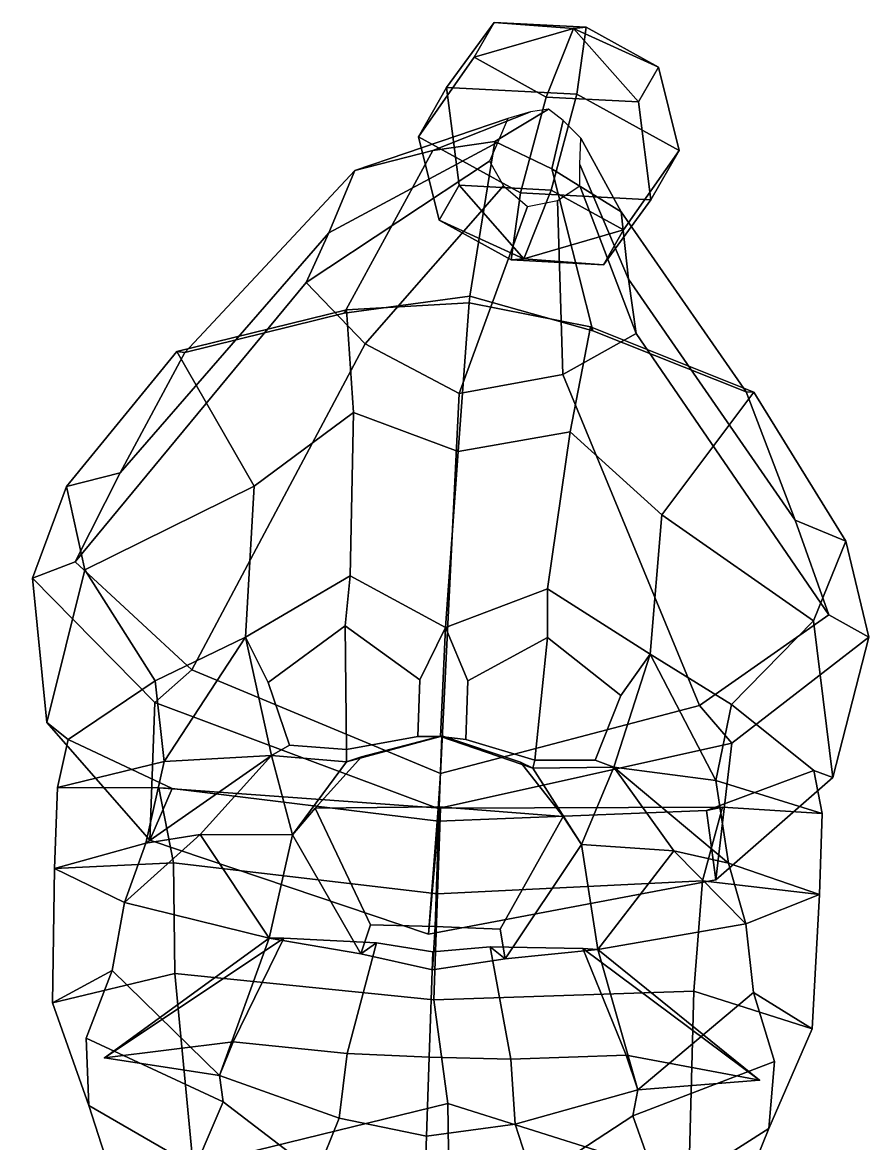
# Model space of a CAD drawing. Extents: x -176 to 167, y -153 to 325.
# Drawn here: x -68 to 66.9, y 147.3 to 325.1 of the extents above; entities that cross this region are included whole.
import ezdxf

# ---------------------------------------------------------------- set-up
doc = ezdxf.new("R2010")
doc.units = 0

msp = doc.modelspace()

# ---------------------------------------------------------------- linework, layer by layer
for p in [(-54.987919, 160.834106, 99.556702), (48.957756, 157.295837, 99.936363)]:
    msp.add_point(p)
for points in [[(-5.160596, 306.967346, -43.446129), (3.672095, 319.563599, -39.626446), (6.843, 325.097321, -53.123936), (-0.676242, 314.793274, -62.534534)], [(6.843, 325.097321, -53.123936), (21.469015, 324.321594, -58.261593), (20.008068, 313.696167, -69.800209), (-0.676242, 314.793274, -62.534534)], [(3.672095, 319.563599, -39.626446), (19.447285, 324.138489, -42.300407), (6.843, 325.097321, -53.123936)], [(15.127192, 313.254089, -31.266562), (19.447285, 324.138489, -42.300407), (3.672095, 319.563599, -39.626446)], [(19.447285, 324.138489, -42.300407), (21.469015, 324.321594, -58.261593), (6.843, 325.097321, -53.123936)], [(15.127192, 313.254089, -31.266562), (29.753223, 312.478333, -36.40416), (19.447285, 324.138489, -42.300407)], [(19.447285, 324.138489, -42.300407), (32.924129, 318.012054, -49.901649), (21.469015, 324.321594, -58.261593)], [(29.753223, 312.478333, -36.40416), (32.924129, 318.012054, -49.901649), (19.447285, 324.138489, -42.300407)], [(32.924129, 318.012054, -49.901649), (36.208035, 304.773193, -57.977539), (20.008068, 313.696167, -69.800209), (21.469015, 324.321594, -58.261593)], [(11.03938, 298.044373, -31.623486), (15.127192, 313.254089, -31.266562), (3.672095, 319.563599, -39.626446), (-5.160596, 306.967346, -43.446129)], [(31.723682, 296.947266, -38.889133), (36.208035, 304.773193, -57.977539), (32.924129, 318.012054, -49.901649), (29.753223, 312.478333, -36.40416)], [(-5.160596, 306.967346, -43.446129), (-0.676242, 314.793274, -62.534534), (1.294236, 299.262177, -65.019447), (-1.876669, 293.728455, -51.521961)], [(1.294236, 299.262177, -65.019447), (-0.676242, 314.793274, -62.534534), (20.008068, 313.696167, -69.800209), (15.920251, 298.48645, -70.157104)], [(11.03938, 298.044373, -31.623486), (31.723682, 296.947266, -38.889133), (29.753223, 312.478333, -36.40416), (15.127192, 313.254089, -31.266562)], [(27.375364, 292.17691, -61.797165), (15.920251, 298.48645, -70.157104), (20.008068, 313.696167, -69.800209), (36.208035, 304.773193, -57.977539)], [(15.467931, 311.342926, -38.311203), (12.644592, 310.920685, -39.155117), (-2.855335, 304.785126, 14.120268), (6.999828, 306.235077, 17.263517)], [(15.467931, 311.342926, -38.311203), (6.999828, 306.235077, 17.263517), (16.02573, 301.866241, 15.179851), (17.810301, 309.517365, -38.516899)], [(9.031528, 309.864471, -40.449844), (7.464102, 306.09314, -42.390774), (-19.3559, 291.746613, -0.385454), (-15.265681, 301.608551, 8.985508)], [(12.644592, 310.920685, -39.155117), (9.031528, 309.864471, -40.449844), (-15.265681, 301.608551, 8.985508), (-2.855335, 304.785126, 14.120268)], [(17.810301, 309.517365, -38.516899), (16.02573, 301.866241, 15.179851), (27.015131, 295.072235, 11.358257), (20.599224, 306.721954, -39.020672)], [(7.464102, 306.09314, -42.390774), (6.121493, 303.072296, -43.96608), (-22.941273, 283.835785, -7.960522), (-19.3559, 291.746613, -0.385454)], [(3.02883, 281.657471, 74.525139), (6.999828, 306.235077, 17.263517), (-2.855335, 304.785126, 14.120268), (-16.949203, 278.975037, 68.158173)], [(11.03938, 298.044373, -31.623486), (-5.160596, 306.967346, -43.446129), (-1.876669, 293.728455, -51.521961), (9.578428, 287.418945, -43.162075)], [(3.02883, 281.657471, 74.525139), (22.528912, 276.201782, 68.45575), (16.02573, 301.866241, 15.179851), (6.999828, 306.235077, 17.263517)], [(20.599224, 306.721954, -39.020672), (27.015131, 295.072235, 11.358257), (28.178667, 284.398102, 2.282129), (20.469181, 302.56015, -40.784016)], [(-42.230167, 272.751862, 57.746887), (-16.949203, 278.975037, 68.158173), (-2.855335, 304.785126, 14.120268), (-15.265681, 301.608551, 8.985508)], [(31.723682, 296.947266, -38.889133), (24.204458, 286.643188, -48.299675), (27.375364, 292.17691, -61.797165), (36.208035, 304.773193, -57.977539)], [(6.121493, 303.072296, -43.96608), (8.327868, 299.163422, -45.071213), (-13.584534, 274.11441, -14.643541), (-22.941273, 283.835785, -7.960522)], [(20.469181, 302.56015, -40.784016), (28.178667, 284.398102, 2.282129), (29.403261, 275.743683, -5.023009), (20.442541, 299.181824, -42.196735)], [(-52.482082, 253.655243, 37.49464), (-42.230167, 272.751862, 57.746887), (-15.265681, 301.608551, 8.985508), (-19.3559, 291.746613, -0.385454)], [(46.844933, 266.494476, 58.418312), (27.015131, 295.072235, 11.358257), (16.02573, 301.866241, 15.179851), (22.528912, 276.201782, 68.45575)], [(8.327868, 299.163422, -45.071213), (12.161917, 295.892303, -45.525711), (1.29978, 266.238739, -18.664309), (-13.584534, 274.11441, -14.643541)], [(-1.876669, 293.728455, -51.521961), (1.294236, 299.262177, -65.019447), (11.600136, 287.602051, -59.123211)], [(11.600136, 287.602051, -59.123211), (1.294236, 299.262177, -65.019447), (15.920251, 298.48645, -70.157104)], [(20.442541, 299.181824, -42.196735), (29.403261, 275.743683, -5.023009), (17.738781, 269.272064, -12.885715), (16.897678, 296.835327, -44.012424)], [(11.03938, 298.044373, -31.623486), (9.578428, 287.418945, -43.162075), (24.204458, 286.643188, -48.299675), (31.723682, 296.947266, -38.889133)], [(11.600136, 287.602051, -59.123211), (15.920251, 298.48645, -70.157104), (27.375364, 292.17691, -61.797165)], [(16.897678, 296.835327, -44.012424), (17.738781, 269.272064, -12.885715), (1.29978, 266.238739, -18.664309), (12.161917, 295.892303, -45.525711)], [(9.578428, 287.418945, -43.162075), (-1.876669, 293.728455, -51.521961), (11.600136, 287.602051, -59.123211)], [(54.62912, 246.130859, 38.302013), (28.178667, 284.398102, 2.282129), (27.015131, 295.072235, 11.358257), (46.844933, 266.494476, 58.418312)], [(-59.622177, 239.548096, 19.388212), (-52.482082, 253.655243, 37.49464), (-19.3559, 291.746613, -0.385454), (-22.941273, 283.835785, -7.960522)], [(24.204458, 286.643188, -48.299675), (11.600136, 287.602051, -59.123211), (27.375364, 292.17691, -61.797165)], [(9.578428, 287.418945, -43.162075), (11.600136, 287.602051, -59.123211), (24.204458, 286.643188, -48.299675)], [(-41.080547, 222.394043, 4.804155), (-59.622177, 239.548096, 19.388212), (-22.941273, 283.835785, -7.960522), (-13.584534, 274.11441, -14.643541)], [(59.997726, 231.144989, 20.289871), (29.403261, 275.743683, -5.023009), (28.178667, 284.398102, 2.282129), (54.62912, 246.130859, 38.302013)], [(2.920306, 280.626892, 79.318008), (3.02883, 281.657471, 74.525139), (-16.949203, 278.975037, 68.158173), (-16.562384, 279.511536, 73.531448)], [(2.920306, 280.626892, 79.318008), (22.140335, 276.792755, 73.823174), (22.528912, 276.201782, 68.45575), (3.02883, 281.657471, 74.525139)], [(-15.451684, 263.244385, 88.026825), (-16.562384, 279.511536, 73.531448), (-43.505943, 272.891388, 63.070553), (-31.20956, 251.556335, 82.565308)], [(-16.562384, 279.511536, 73.531448), (-16.949203, 278.975037, 68.158173), (-42.230167, 272.751862, 57.746887), (-43.505943, 272.891388, 63.070553)], [(1.138741, 257.059998, 96.038132), (2.920306, 280.626892, 79.318008), (-16.562384, 279.511536, 73.531448), (-15.451684, 263.244385, 88.026825)], [(1.138741, 257.059998, 96.038132), (18.902336, 260.173645, 88.757195), (22.140335, 276.792755, 73.823174), (2.920306, 280.626892, 79.318008)], [(39.460934, 216.736145, 5.411253), (17.738781, 269.272064, -12.885715), (29.403261, 275.743683, -5.023009), (59.997726, 231.144989, 20.289871)], [(18.902336, 260.173645, 88.757195), (33.468269, 247.012817, 83.052834), (48.047684, 266.4599, 63.760654), (22.140335, 276.792755, 73.823174)], [(22.140335, 276.792755, 73.823174), (48.047684, 266.4599, 63.760654), (46.844933, 266.494476, 58.418312), (22.528912, 276.201782, 68.45575)], [(-1.65846, 205.98407, -8.873672), (-41.080547, 222.394043, 4.804155), (-13.584534, 274.11441, -14.643541), (1.29978, 266.238739, -18.664309)], [(-31.20956, 251.556335, 82.565308), (-43.505943, 272.891388, 63.070553), (-60.978764, 251.476685, 40.714909), (-58.067509, 238.281555, 69.76403)], [(-43.505943, 272.891388, 63.070553), (-42.230167, 272.751862, 57.746887), (-52.482082, 253.655243, 37.49464), (-60.978764, 251.476685, 40.714909)], [(-1.65846, 205.98407, -8.873672), (1.29978, 266.238739, -18.664309), (17.738781, 269.272064, -12.885715), (39.460934, 216.736145, 5.411253)], [(33.468269, 247.012817, 83.052834), (57.525784, 230.161316, 70.635338), (62.688526, 242.789276, 41.647079), (48.047684, 266.4599, 63.760654)], [(48.047684, 266.4599, 63.760654), (62.688526, 242.789276, 41.647079), (54.62912, 246.130859, 38.302013), (46.844933, 266.494476, 58.418312)], [(-15.451684, 263.244385, 88.026825), (-31.20956, 251.556335, 82.565308), (-32.587585, 227.559601, 89.731956), (-15.972172, 237.306244, 99.729065)], [(1.138741, 257.059998, 96.038132), (-15.451684, 263.244385, 88.026825), (-15.972172, 237.306244, 99.729065), (-0.829284, 229.09967, 103.40332)], [(1.138741, 257.059998, 96.038132), (-0.829284, 229.09967, 103.40332), (15.317434, 235.240906, 100.030853), (18.902336, 260.173645, 88.757195)], [(18.902336, 260.173645, 88.757195), (15.317434, 235.240906, 100.030853), (31.603994, 224.9104, 90.01622), (33.468269, 247.012817, 83.052834)], [(-60.978764, 251.476685, 40.714909), (-52.482082, 253.655243, 37.49464), (-59.622177, 239.548096, 19.388212), (-66.378471, 236.921173, 19.51972)], [(-58.067509, 238.281555, 69.76403), (-60.978764, 251.476685, 40.714909), (-66.378471, 236.921173, 19.51972), (-64.135765, 214.071564, 40.939404)], [(-46.944695, 220.660675, 74.513474), (-32.587585, 227.559601, 89.731956), (-31.20956, 251.556335, 82.565308), (-58.067509, 238.281555, 69.76403)], [(44.517246, 216.885986, 74.918503), (57.525784, 230.161316, 70.635338), (33.468269, 247.012817, 83.052834), (31.603994, 224.9104, 90.01622)], [(62.688526, 242.789276, 41.647079), (66.317696, 227.599487, 20.519945), (59.997726, 231.144989, 20.289871), (54.62912, 246.130859, 38.302013)], [(57.525784, 230.161316, 70.635338), (60.581615, 205.310364, 41.879486), (66.317696, 227.599487, 20.519945), (62.688526, 242.789276, 41.647079)], [(-66.378471, 236.921173, 19.51972), (-59.622177, 239.548096, 19.388212), (-41.080547, 222.394043, 4.804155), (-46.981453, 217.214508, 4.081488)], [(-64.135765, 214.071564, 40.939404), (-66.378471, 236.921173, 19.51972), (-46.981453, 217.214508, 4.081488), (-47.747341, 195.396301, 21.428663)], [(-58.067509, 238.281555, 69.76403), (-64.135765, 214.071564, 40.939404), (-60.722431, 211.336212, 39.533394), (-46.944695, 220.660675, 74.513474)], [(-16.770069, 229.361206, 100.224037), (-15.972172, 237.306244, 99.729065), (-32.587585, 227.559601, 89.731956), (-28.986547, 220.403992, 91.313232)], [(-16.770069, 229.361206, 100.224037), (-4.915752, 220.802155, 102.777794), (-0.829284, 229.09967, 103.40332), (-15.972172, 237.306244, 99.729065)], [(15.304944, 227.556335, 100.2155), (15.317434, 235.240906, 100.030853), (-0.829284, 229.09967, 103.40332), (2.707112, 220.680573, 102.972191)], [(15.304944, 227.556335, 100.2155), (26.958847, 218.35141, 89.01561), (31.603994, 224.9104, 90.01622), (15.317434, 235.240906, 100.030853)], [(66.317696, 227.599487, 20.519945), (44.589973, 210.781769, 4.771726), (39.460934, 216.736145, 5.411253), (59.997726, 231.144989, 20.289871)], [(57.525784, 230.161316, 70.635338), (44.517246, 216.885986, 74.918503), (57.580402, 206.453796, 40.057278), (60.581615, 205.310364, 41.879486)], [(-16.538197, 209.764893, 100.486702), (-16.770069, 229.361206, 100.224037), (-28.986547, 220.403992, 91.313232), (-25.590385, 210.459534, 95.290718)], [(-4.915752, 220.802155, 102.777794), (-16.770069, 229.361206, 100.224037), (-16.538197, 209.764893, 100.486702), (-5.2277, 211.832306, 104.58931)], [(-5.2277, 211.832306, 104.58931), (-1.65321, 211.806335, 107.814888), (-0.829284, 229.09967, 103.40332), (-4.915752, 220.802155, 102.777794)], [(2.381912, 211.346924, 105.021919), (2.707112, 220.680573, 102.972191), (-0.829284, 229.09967, 103.40332), (-1.65321, 211.806335, 107.814888)], [(-45.501907, 207.848206, 76.570518), (-32.587585, 227.559601, 89.731956), (-46.944695, 220.660675, 74.513474)], [(-28.489176, 208.83374, 96.472252), (-32.587585, 227.559601, 89.731956), (-45.501907, 207.848206, 76.570518)], [(-25.590385, 210.459534, 95.290718), (-28.986547, 220.403992, 91.313232), (-32.587585, 227.559601, 89.731956), (-28.489176, 208.83374, 96.472252)], [(2.707112, 220.680573, 102.972191), (2.381912, 211.346924, 105.021919), (13.324575, 208.071899, 100.034538), (15.304944, 227.556335, 100.2155)], [(13.324575, 208.071899, 100.034538), (22.91538, 208.065643, 93.712402), (26.958847, 218.35141, 89.01561), (15.304944, 227.556335, 100.2155)], [(60.581615, 205.310364, 41.879486), (42.037884, 189.08905, 22.105438), (44.589973, 210.781769, 4.771726), (66.317696, 227.599487, 20.519945)], [(22.91538, 208.065643, 93.712402), (25.872076, 206.983307, 96.670807), (31.603994, 224.9104, 90.01622), (26.958847, 218.35141, 89.01561)], [(25.872076, 206.983307, 96.670807), (42.051643, 204.86792, 76.890305), (31.603994, 224.9104, 90.01622)], [(42.051643, 204.86792, 76.890305), (44.517246, 216.885986, 74.918503), (31.603994, 224.9104, 90.01622)], [(-46.981453, 217.214508, 4.081488), (-41.080547, 222.394043, 4.804155), (-1.65846, 205.98407, -8.873672), (-2.038429, 200.404785, -10.461349)], [(-46.944695, 220.660675, 74.513474), (-60.722431, 211.336212, 39.533394), (-62.430508, 203.751038, 40.608547), (-45.501907, 207.848206, 76.570518)], [(-47.747341, 195.396301, 21.428663), (-46.981453, 217.214508, 4.081488), (-2.038429, 200.404785, -10.461349), (-3.559997, 180.49823, 5.878971)], [(44.589973, 210.781769, 4.771726), (-2.038429, 200.404785, -10.461349), (-1.65846, 205.98407, -8.873672), (39.460934, 216.736145, 5.411253)], [(44.517246, 216.885986, 74.918503), (42.051643, 204.86792, 76.890305), (58.924397, 199.620178, 41.051792), (57.580402, 206.453796, 40.057278)], [(-64.135765, 214.071564, 40.939404), (-47.747341, 195.396301, 21.428663), (-44.204693, 203.564758, 14.724441), (-60.722431, 211.336212, 39.533394)], [(-1.846729, 200.653412, 127.639778), (-1.442413, 211.955383, 122.273338), (-14.1754, 208.596985, 119.096992), (-21.540613, 200.454956, 121.174843)], [(-1.442413, 211.955383, 122.273338), (-1.65321, 211.806335, 107.814888), (-16.580153, 207.824768, 102.90332), (-14.1754, 208.596985, 119.096992)], [(-16.538197, 209.764893, 100.486702), (-16.580153, 207.824768, 102.90332), (-1.65321, 211.806335, 107.814888), (-5.2277, 211.832306, 104.58931)], [(-1.846729, 200.653412, 127.639778), (17.834723, 199.114624, 121.318657), (11.055566, 207.738098, 119.189148), (-1.442413, 211.955383, 122.273338)], [(-1.442413, 211.955383, 122.273338), (11.055566, 207.738098, 119.189148), (13.003874, 206.817749, 103.011375), (-1.65321, 211.806335, 107.814888)], [(13.324575, 208.071899, 100.034538), (2.381912, 211.346924, 105.021919), (-1.65321, 211.806335, 107.814888), (13.003874, 206.817749, 103.011375)], [(-62.430508, 203.751038, 40.608547), (-60.722431, 211.336212, 39.533394), (-44.204693, 203.564758, 14.724441), (-46.331726, 203.685364, 10.654953)], [(-16.538197, 209.764893, 100.486702), (-25.590385, 210.459534, 95.290718), (-28.489176, 208.83374, 96.472252), (-16.580153, 207.824768, 102.90332)], [(42.037884, 189.08905, 22.105438), (-3.559997, 180.49823, 5.878971), (-2.038429, 200.404785, -10.461349), (44.589973, 210.781769, 4.771726)], [(-48.390434, 194.898376, 77.807999), (-28.489176, 208.83374, 96.472252), (-45.501907, 207.848206, 76.570518)], [(-39.76947, 196.269775, 101.01516), (-28.489176, 208.83374, 96.472252), (-48.390434, 194.898376, 77.807999)], [(-39.76947, 196.269775, 101.01516), (-25.141031, 196.248169, 104.069336), (-28.489176, 208.83374, 96.472252)], [(-25.141031, 196.248169, 104.069336), (-16.580153, 207.824768, 102.90332), (-28.489176, 208.83374, 96.472252)], [(-21.540613, 200.454956, 121.174843), (-14.1754, 208.596985, 119.096992), (-16.580153, 207.824768, 102.90332), (-25.141031, 196.248169, 104.069336)], [(13.324575, 208.071899, 100.034538), (13.003874, 206.817749, 103.011375), (25.872076, 206.983307, 96.670807), (22.91538, 208.065643, 93.712402)], [(-45.501907, 207.848206, 76.570518), (-62.430508, 203.751038, 40.608547), (-62.903709, 190.873291, 44.181778), (-48.390434, 194.898376, 77.807999)], [(17.834723, 199.114624, 121.318657), (20.748997, 194.686066, 104.236946), (13.003874, 206.817749, 103.011375), (11.055566, 207.738098, 119.189148)], [(20.748997, 194.686066, 104.236946), (25.872076, 206.983307, 96.670807), (13.003874, 206.817749, 103.011375)], [(35.366943, 193.712158, 101.289597), (25.872076, 206.983307, 96.670807), (20.748997, 194.686066, 104.236946)], [(35.366943, 193.712158, 101.289597), (44.0438, 191.751953, 78.145615), (25.872076, 206.983307, 96.670807)], [(44.0438, 191.751953, 78.145615), (42.051643, 204.86792, 76.890305), (25.872076, 206.983307, 96.670807)], [(60.581615, 205.310364, 41.879486), (57.580402, 206.453796, 40.057278), (40.550159, 200.066895, 15.099764), (42.037884, 189.08905, 22.105438)], [(58.924397, 199.620178, 41.051792), (43.077389, 200.641907, 10.981518), (40.550159, 200.066895, 15.099764), (57.580402, 206.453796, 40.057278)], [(42.051643, 204.86792, 76.890305), (44.0438, 191.751953, 78.145615), (58.49474, 186.740936, 44.625183), (58.924397, 199.620178, 41.051792)], [(-62.903709, 190.873291, 44.181778), (-62.430508, 203.751038, 40.608547), (-46.331726, 203.685364, 10.654953), (-43.98877, 191.810211, 10.43692)], [(-47.747341, 195.396301, 21.428663), (-3.559997, 180.49823, 5.878971), (-1.943859, 198.419861, -1.550351), (-44.204693, 203.564758, 14.724441)], [(-46.331726, 203.685364, 10.654953), (-44.204693, 203.564758, 14.724441), (-1.943859, 198.419861, -1.550351), (-1.629704, 200.481323, -4.165444)], [(-43.98877, 191.810211, 10.43692), (-46.331726, 203.685364, 10.654953), (-1.629704, 200.481323, -4.165444), (-2.104479, 186.848083, -1.234914)], [(-12.729053, 181.982086, 118.293541), (-21.540613, 200.454956, 121.174843), (-25.141031, 196.248169, 104.069336), (-14.291722, 177.360504, 105.84584)], [(-2.478035, 181.672333, 123.586823), (-1.846729, 200.653412, 127.639778), (-21.540613, 200.454956, 121.174843), (-12.729053, 181.982086, 118.293541)], [(42.037884, 189.08905, 22.105438), (40.550159, 200.066895, 15.099764), (-1.943859, 198.419861, -1.550351), (-3.559997, 180.49823, 5.878971)], [(-2.478035, 181.672333, 123.586823), (7.808665, 181.28299, 118.368553), (17.834723, 199.114624, 121.318657), (-1.846729, 200.653412, 127.639778)], [(39.93401, 188.953491, 10.743446), (-2.104479, 186.848083, -1.234914), (-1.629704, 200.481323, -4.165444), (43.077389, 200.641907, 10.981518)], [(43.077389, 200.641907, 10.981518), (-1.629704, 200.481323, -4.165444), (-1.943859, 198.419861, -1.550351), (40.550159, 200.066895, 15.099764)], [(58.49474, 186.740936, 44.625183), (39.93401, 188.953491, 10.743446), (43.077389, 200.641907, 10.981518), (58.924397, 199.620178, 41.051792)], [(7.808665, 181.28299, 118.368553), (8.627772, 176.580322, 105.92955), (20.748997, 194.686066, 104.236946), (17.834723, 199.114624, 121.318657)], [(-51.78056, 185.479828, 78.258644), (-39.76947, 196.269775, 101.01516), (-48.390434, 194.898376, 77.807999)], [(-28.820637, 179.832214, 99.6436), (-39.76947, 196.269775, 101.01516), (-51.78056, 185.479828, 78.258644)], [(-28.820637, 179.832214, 99.6436), (-25.141031, 196.248169, 104.069336), (-39.76947, 196.269775, 101.01516)], [(-14.291722, 177.360504, 105.84584), (-25.141031, 196.248169, 104.069336), (-28.820637, 179.832214, 99.6436)], [(-48.390434, 194.898376, 77.807999), (-62.903709, 190.873291, 44.181778), (-51.78056, 185.479828, 78.258644)], [(8.627772, 176.580322, 105.92955), (23.335999, 178.056824, 99.834099), (20.748997, 194.686066, 104.236946)], [(23.335999, 178.056824, 99.834099), (35.366943, 193.712158, 101.289597), (20.748997, 194.686066, 104.236946)], [(23.335999, 178.056824, 99.834099), (46.782238, 182.124756, 78.618645), (35.366943, 193.712158, 101.289597)], [(46.782238, 182.124756, 78.618645), (44.0438, 191.751953, 78.145615), (35.366943, 193.712158, 101.289597)], [(-63.20509, 169.585144, 47.836521), (-62.903709, 190.873291, 44.181778), (-43.98877, 191.810211, 10.43692), (-43.811966, 174.219238, 15.251997)], [(-53.759327, 174.692352, 79.595879), (-51.78056, 185.479828, 78.258644), (-62.903709, 190.873291, 44.181778), (-63.20509, 169.585144, 47.836521)], [(-43.811966, 174.219238, 15.251997), (-43.98877, 191.810211, 10.43692), (-2.104479, 186.848083, -1.234914), (-2.698454, 170.069946, 5.021986)], [(44.0438, 191.751953, 78.145615), (46.782238, 182.124756, 78.618645), (58.49474, 186.740936, 44.625183)], [(38.526306, 171.416504, 15.552735), (-2.698454, 170.069946, 5.021986), (-2.104479, 186.848083, -1.234914), (39.93401, 188.953491, 10.743446)], [(57.321163, 165.482483, 48.276741), (38.526306, 171.416504, 15.552735), (39.93401, 188.953491, 10.743446), (58.49474, 186.740936, 44.625183)], [(48.013073, 171.228058, 79.967598), (57.321163, 165.482483, 48.276741), (58.49474, 186.740936, 44.625183), (46.782238, 182.124756, 78.618645)], [(-53.759327, 174.692352, 79.595879), (-36.705475, 158.064758, 108.324829), (-28.820637, 179.832214, 99.6436), (-51.78056, 185.479828, 78.258644)], [(-2.478035, 181.672333, 123.586823), (-12.729053, 181.982086, 118.293541), (-14.291722, 177.360504, 105.84584), (-2.927345, 174.832123, 112.070602)], [(-2.478035, 181.672333, 123.586823), (-2.927345, 174.832123, 112.070602), (8.627772, 176.580322, 105.92955), (7.808665, 181.28299, 118.368553)], [(48.013073, 171.228058, 79.967598), (46.782238, 182.124756, 78.618645), (23.335999, 178.056824, 99.834099), (29.658854, 155.805725, 108.567223)], [(-34.560585, 163.401978, 117.894913), (-26.504438, 179.833679, 113.72403), (-54.987919, 160.834106, 99.556702)], [(-26.504438, 179.833679, 113.72403), (-28.820637, 179.832214, 99.6436), (-54.987919, 160.834106, 99.556702)], [(-54.987919, 160.834106, 99.556702), (-28.820637, 179.832214, 99.6436), (-36.705475, 158.064758, 108.324829)], [(-11.824647, 179.085541, 113.922089), (-26.504438, 179.833679, 113.72403), (-34.560585, 163.401978, 117.894913), (-16.432606, 161.529541, 126.813148)], [(-26.504438, 179.833679, 113.72403), (-11.824647, 179.085541, 113.922089), (-14.291722, 177.360504, 105.84584), (-28.820637, 179.832214, 99.6436)], [(-16.432606, 161.529541, 126.813148), (-3.456187, 160.958313, 127.562073), (-2.848281, 177.666443, 116.838699), (-11.824647, 179.085541, 113.922089)], [(-2.848281, 177.666443, 116.838699), (-2.927345, 174.832123, 112.070602), (-14.291722, 177.360504, 105.84584), (-11.824647, 179.085541, 113.922089)], [(9.534155, 160.64563, 126.90799), (6.224849, 178.47113, 113.988014), (-2.848281, 177.666443, 116.838699), (-3.456187, 160.958313, 127.562073)], [(-2.848281, 177.666443, 116.838699), (6.224849, 178.47113, 113.988014), (8.627772, 176.580322, 105.92955), (-2.927345, 174.832123, 112.070602)], [(6.224849, 178.47113, 113.988014), (9.534155, 160.64563, 126.90799), (27.812088, 161.278809, 118.122734), (20.922588, 178.219269, 113.897255)], [(20.922588, 178.219269, 113.897255), (23.335999, 178.056824, 99.834099), (8.627772, 176.580322, 105.92955), (6.224849, 178.47113, 113.988014)], [(27.812088, 161.278809, 118.122734), (48.957756, 157.295837, 99.936363), (20.922588, 178.219269, 113.897255)], [(20.922588, 178.219269, 113.897255), (48.957756, 157.295837, 99.936363), (23.335999, 178.056824, 99.834099)], [(48.957756, 157.295837, 99.936363), (29.658854, 155.805725, 108.567223), (23.335999, 178.056824, 99.834099)], [(-57.44862, 153.301086, 53.716511), (-57.86557, 163.969971, 83.934875), (-53.759327, 174.692352, 79.595879), (-63.20509, 169.585144, 47.836521)], [(-53.759327, 174.692352, 79.595879), (-57.86557, 163.969971, 83.934875), (-36.132938, 153.878662, 99.71109), (-36.705475, 158.064758, 108.324829)], [(-57.44862, 153.301086, 53.716511), (-63.20509, 169.585144, 47.836521), (-43.811966, 174.219238, 15.251997), (-40.900604, 143.714783, 27.194605)], [(-40.900604, 143.714783, 27.194605), (-43.811966, 174.219238, 15.251997), (-2.698454, 170.069946, 5.021986), (-0.469201, 153.626862, 4.484125)], [(37.777031, 141.57782, 27.671911), (-0.469201, 153.626862, 4.484125), (-2.698454, 170.069946, 5.021986), (38.526306, 171.416504, 15.552735)], [(48.013073, 171.228058, 79.967598), (29.658854, 155.805725, 108.567223), (28.865852, 151.666138, 99.948494), (51.348927, 160.25238, 84.333778)], [(50.427952, 149.628998, 54.110527), (37.777031, 141.57782, 27.671911), (38.526306, 171.416504, 15.552735), (57.321163, 165.482483, 48.276741)], [(50.427952, 149.628998, 54.110527), (57.321163, 165.482483, 48.276741), (48.013073, 171.228058, 79.967598), (51.348927, 160.25238, 84.333778)], [(-36.132938, 153.878662, 99.71109), (-57.86557, 163.969971, 83.934875), (-57.44862, 153.301086, 53.716511), (-48.390842, 125.203674, 72.817627)], [(-36.705475, 158.064758, 108.324829), (-34.560585, 163.401978, 117.894913), (-54.987919, 160.834106, 99.556702)], [(-16.432606, 161.529541, 126.813148), (-34.560585, 163.401978, 117.894913), (-36.705475, 158.064758, 108.324829), (-17.751814, 151.266235, 117.95192)], [(-3.456187, 160.958313, 127.562073), (-16.432606, 161.529541, 126.813148), (-17.751814, 151.266235, 117.95192), (-3.868901, 148.425812, 123.759476)], [(-3.456187, 160.958313, 127.562073), (-3.868901, 148.425812, 123.759476), (10.217029, 150.314209, 118.054077), (9.534155, 160.64563, 126.90799)], [(9.534155, 160.64563, 126.90799), (10.217029, 150.314209, 118.054077), (29.658854, 155.805725, 108.567223), (27.812088, 161.278809, 118.122734)], [(29.658854, 155.805725, 108.567223), (48.957756, 157.295837, 99.936363), (27.812088, 161.278809, 118.122734)], [(28.865852, 151.666138, 99.948494), (39.341396, 122.217285, 73.138062), (50.427952, 149.628998, 54.110527), (51.348927, 160.25238, 84.333778)], [(-21.245365, 142.499023, 120.952255), (-17.751814, 151.266235, 117.95192), (-36.705475, 158.064758, 108.324829), (-36.132938, 153.878662, 99.71109)], [(13.084339, 141.330475, 121.077644), (28.865852, 151.666138, 99.948494), (29.658854, 155.805725, 108.567223), (10.217029, 150.314209, 118.054077)], [(-0.361351, 146.090698, -5.943361), (-67.98632, 134.54895, -3.311299), (-40.900604, 143.714783, 27.194605), (-0.469201, 153.626862, 4.484125)], [(-48.390842, 125.203674, 72.817627), (-57.44862, 153.301086, 53.716511), (-40.900604, 143.714783, 27.194605), (-36.389175, 115.675934, 57.634346)], [(-25.762482, 101.952682, 107.246651), (-21.245365, 142.499023, 120.952255), (-36.132938, 153.878662, 99.71109), (-48.390842, 125.203674, 72.817627)], [(-0.469201, 153.626862, 4.484125), (37.777031, 141.57782, 27.671911), (66.914047, 132.354126, -3.726219), (-0.361351, 146.090698, -5.943361)], [(-4.366052, 134.300964, 128.234665), (-3.868901, 148.425812, 123.759476), (-17.751814, 151.266235, 117.95192), (-21.245365, 142.499023, 120.952255)], [(14.933744, 100.567383, 107.395294), (39.341396, 122.217285, 73.138062), (28.865852, 151.666138, 99.948494), (13.084339, 141.330475, 121.077644)], [(-4.366052, 134.300964, 128.234665), (13.084339, 141.330475, 121.077644), (10.217029, 150.314209, 118.054077), (-3.868901, 148.425812, 123.759476)], [(39.341396, 122.217285, 73.138062), (29.89267, 114.596313, 57.750191), (37.777031, 141.57782, 27.671911), (50.427952, 149.628998, 54.110527)]]:
    msp.add_3dface(points)

doc.saveas('drawing.dxf')
